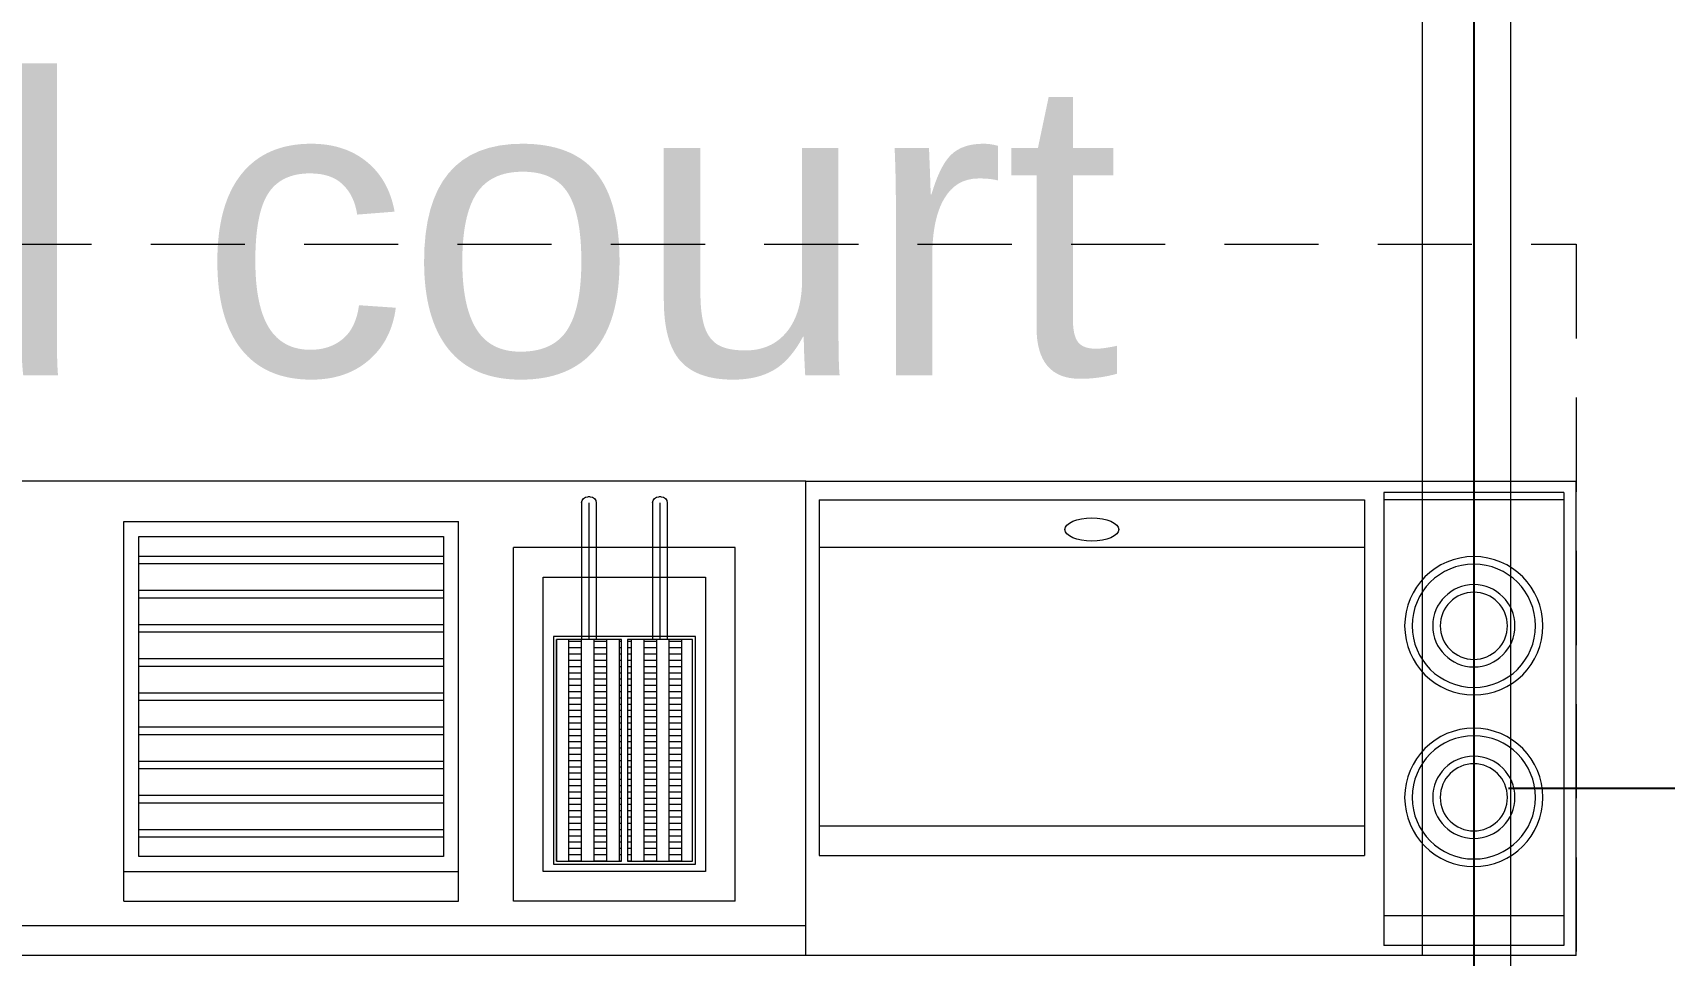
# Model space of a CAD drawing. Header units: millimetres. Extents: x 744843 to 745492, y 2520966 to 2521458.
# Drawn here: x 745401.902 to 745404.655, y 2521104.015 to 2521105.572 of the extents above; entities that cross this region are included whole.
import ezdxf

# ---------------------------------------------------------------- set-up
doc = ezdxf.new("R2010")
doc.units = ezdxf.units.MM
doc.linetypes.add('HIDDEN', pattern=[9.525, 6.35, -3.175])
doc.layers.add('A_Ejes', color=8, linetype='Continuous')
doc.layers.add('A_Muebles_fijos', color=8, linetype='Continuous')
for name, color, linetype, lineweight in [('A_Muebles_Cocina_2a.Etapa', 230, 'Continuous', 20), ('A_Muros', 30, 'Continuous', 20), ('A_Textos', 4, 'Continuous', 20)]:
    doc.layers.add(name, color=color, linetype=linetype, lineweight=lineweight)
doc.styles.add('Arial', font='arial.ttf', dxfattribs={"height": 1})
pattern_1 = [(270, (745376.744542, -2521120.58924), (-0.02116129032258, -5e-18), []), (180, (745376.744542, -2521120.589241), (1e-16, 0.01058064516129), [0.02116129032258, -0.02116129032258])]

# ---------------------------------------------------------------- blocks, each defined once
blk = doc.blocks.new('Cocina_Freidora')
at = {"layer": 'A_Muebles_Cocina_2a.Etapa'}
h = blk.add_hatch(dxfattribs=at)
h.set_pattern_fill('ACET-2D-AR-B88,_I', color=256, scale=0.00010414, angle=270, style=2)
h.set_pattern_definition(pattern_1)
h.paths.add_polyline_path([(1.6472, 0.5333), (1.757, 0.5333), (1.757, 0.159), (1.6472, 0.159)])
h.paths.add_polyline_path([(1.5274, 0.5333), (1.6372, 0.5333), (1.6372, 0.159), (1.5274, 0.159)])
h = blk.add_hatch(dxfattribs=at)
h.set_pattern_fill('ACET-2D-AR-B88,_I', color=256, scale=0.00010414, angle=270, style=2)
h.set_pattern_definition(pattern_1)
h.paths.add_polyline_path([(1.6472, 0.5333), (1.757, 0.5333), (1.757, 0.159), (1.6472, 0.159)])
h.paths.add_polyline_path([(1.5274, 0.5333), (1.6372, 0.5333), (1.6372, 0.159), (1.5274, 0.159)])
blk.add_line((1.3362, 0.8), (0.0362, 0.8))
for p, q in [((0.0362, 0), (0.0362, 0.8)), ((1.3362, 0.8), (0.0362, 0.8)), ((1.3362, 0.8), (3.243, 0.8)), ((1.3362, 0), (1.3362, 0.8)), ((1.3362, 0.8), (3.243, 0.8)), ((1.3362, 0), (1.3362, 0.8)), ((1.5803, 0.7741), (1.5842, 0.7741)), ((1.5803, 0.7741), (1.5842, 0.7741)), ((1.7001, 0.7741), (1.704, 0.7741)), ((1.7001, 0.7741), (1.704, 0.7741)), ((1.3136, 0.7687), (0.3936, 0.7687)), ((0.3936, 0.7687), (0.3936, 0.1687)), ((1.3136, 0.7687), (0.3936, 0.7687)), ((0.3936, 0.7687), (0.3936, 0.1687)), ((1.3136, 0.7687), (1.3136, 0.1687)), ((1.3136, 0.7687), (1.3136, 0.1687)), ((1.5698, 0.5333), (1.5698, 0.7637)), ((1.5698, 0.5333), (1.5698, 0.7637)), ((1.5823, 0.7638), (1.5823, 0.5333)), ((1.5823, 0.7638), (1.5823, 0.5333)), ((1.5947, 0.7637), (1.5947, 0.5333)), ((1.5947, 0.7637), (1.5947, 0.5333)), ((1.6896, 0.5333), (1.6896, 0.7637)), ((1.6896, 0.5333), (1.6896, 0.7637)), ((1.7021, 0.7638), (1.7021, 0.5333)), ((1.7021, 0.7638), (1.7021, 0.5333)), ((1.7145, 0.7637), (1.7145, 0.5333)), ((1.7145, 0.7637), (1.7145, 0.5333)), ((1.3136, 0.6887), (0.3936, 0.6887)), ((1.3136, 0.6887), (0.3936, 0.6887)), ((1.4552, 0.6883), (1.8292, 0.6883)), ((1.4552, 0.0913), (1.4552, 0.6883)), ((1.4552, 0.6883), (1.8292, 0.6883)), ((1.4552, 0.0913), (1.4552, 0.6883)), ((1.8292, 0.0913), (1.8292, 0.6883)), ((1.8292, 0.0913), (1.8292, 0.6883)), ((1.7792, 0.6383), (1.5052, 0.6383)), ((1.5052, 0.6383), (1.5052, 0.1413)), ((1.7792, 0.6383), (1.5052, 0.6383)), ((1.5052, 0.6383), (1.5052, 0.1413)), ((1.7792, 0.1413), (1.7792, 0.6383)), ((1.7792, 0.1413), (1.7792, 0.6383)), ((1.5224, 0.5383), (1.762, 0.5383)), ((1.5224, 0.154), (1.5224, 0.5383)), ((1.5224, 0.5383), (1.762, 0.5383)), ((1.5224, 0.154), (1.5224, 0.5383)), ((1.5274, 0.159), (1.5274, 0.5333)), ((1.5274, 0.5333), (1.6372, 0.5333)), ((1.5274, 0.159), (1.5274, 0.5333)), ((1.5274, 0.5333), (1.6372, 0.5333)), ((1.6372, 0.5333), (1.6372, 0.159)), ((1.6372, 0.5333), (1.6372, 0.159)), ((1.6472, 0.159), (1.6472, 0.5333)), ((1.6472, 0.5333), (1.757, 0.5333)), ((1.6472, 0.159), (1.6472, 0.5333)), ((1.6472, 0.5333), (1.757, 0.5333)), ((1.757, 0.5333), (1.757, 0.159)), ((1.757, 0.5333), (1.757, 0.159)), ((1.762, 0.5383), (1.762, 0.154)), ((1.762, 0.5383), (1.762, 0.154)), ((1.3136, 0.2187), (0.3936, 0.2187)), ((1.3136, 0.2187), (0.3936, 0.2187)), ((1.3136, 0.1687), (0.3936, 0.1687)), ((1.3136, 0.1687), (0.3936, 0.1687)), ((1.5052, 0.1413), (1.7792, 0.1413)), ((1.5052, 0.1413), (1.7792, 0.1413)), ((1.762, 0.154), (1.5224, 0.154)), ((1.762, 0.154), (1.5224, 0.154)), ((1.6372, 0.159), (1.5274, 0.159)), ((1.6372, 0.159), (1.5274, 0.159)), ((1.757, 0.159), (1.6472, 0.159)), ((1.757, 0.159), (1.6472, 0.159)), ((1.4552, 0.0913), (1.8292, 0.0913)), ((1.4552, 0.0913), (1.8292, 0.0913)), ((1.3362, 0.05), (3.243, 0.05)), ((1.3362, 0.05), (3.243, 0.05)), ((0.0362, 0), (3.243, 0))]:
    blk.add_line(p, q, dxfattribs=at)
at = {"layer": 'A_Muebles_Cocina_2a.Etapa', "color": 8}
for p, q in [((0.0362, 0), (0.0362, 0.8)), ((0.0571, 0.7814), (0.0571, 0.0164)), ((0.0571, 0.7814), (0.3611, 0.7814)), ((0.0571, 0.7814), (0.0571, 0.0164)), ((0.0571, 0.7814), (0.3611, 0.7814)), ((0.3611, 0.7814), (0.3611, 0.0164)), ((0.3611, 0.7814), (0.3611, 0.0164)), ((0.0571, 0.7687), (0.3611, 0.7687)), ((0.0571, 0.7687), (0.3611, 0.7687)), ((2.487, 0.7323), (1.922, 0.7323)), ((1.922, 0.0913), (1.922, 0.7323)), ((2.487, 0.7323), (1.922, 0.7323)), ((1.922, 0.0913), (1.922, 0.7323)), ((2.487, 0.0913), (2.487, 0.7323)), ((2.487, 0.0913), (2.487, 0.7323)), ((1.9474, 0.7069), (1.9474, 0.1667)), ((2.4616, 0.7069), (1.9474, 0.7069)), ((1.9474, 0.7069), (1.9474, 0.1667)), ((2.4616, 0.7069), (1.9474, 0.7069)), ((2.4616, 0.1667), (2.4616, 0.7069)), ((2.4616, 0.1667), (2.4616, 0.7069)), ((2.4616, 0.6738), (1.9474, 0.6738)), ((2.4616, 0.6738), (1.9474, 0.6738)), ((2.4616, 0.6611), (1.9474, 0.6611)), ((2.4616, 0.6611), (1.9474, 0.6611)), ((2.4616, 0.6161), (1.9474, 0.6161)), ((2.4616, 0.6161), (1.9474, 0.6161)), ((2.4616, 0.6034), (1.9474, 0.6034)), ((2.4616, 0.6034), (1.9474, 0.6034)), ((2.4616, 0.5585), (1.9474, 0.5585)), ((2.4616, 0.5585), (1.9474, 0.5585)), ((2.4616, 0.5458), (1.9474, 0.5458)), ((2.4616, 0.5458), (1.9474, 0.5458)), ((2.4616, 0.5008), (1.9474, 0.5008)), ((2.4616, 0.5008), (1.9474, 0.5008)), ((2.4616, 0.4881), (1.9474, 0.4881)), ((2.4616, 0.4881), (1.9474, 0.4881)), ((2.4616, 0.4432), (1.9474, 0.4432)), ((2.4616, 0.4432), (1.9474, 0.4432)), ((2.4616, 0.4305), (1.9474, 0.4305)), ((2.4616, 0.4305), (1.9474, 0.4305)), ((2.4616, 0.3855), (1.9474, 0.3855)), ((2.4616, 0.3855), (1.9474, 0.3855)), ((2.4616, 0.3728), (1.9474, 0.3728)), ((2.4616, 0.3728), (1.9474, 0.3728)), ((2.4616, 0.3278), (1.9474, 0.3278)), ((2.4616, 0.3278), (1.9474, 0.3278)), ((2.4616, 0.3151), (1.9474, 0.3151)), ((2.4616, 0.3151), (1.9474, 0.3151)), ((2.4616, 0.2702), (1.9474, 0.2702)), ((2.4616, 0.2702), (1.9474, 0.2702)), ((2.4616, 0.2575), (1.9474, 0.2575)), ((2.4616, 0.2575), (1.9474, 0.2575)), ((2.4616, 0.2125), (1.9474, 0.2125)), ((2.4616, 0.2125), (1.9474, 0.2125)), ((2.4616, 0.1998), (1.9474, 0.1998)), ((2.4616, 0.1998), (1.9474, 0.1998)), ((1.9474, 0.1667), (2.4616, 0.1667)), ((1.9474, 0.1667), (2.4616, 0.1667)), ((2.487, 0.1413), (1.922, 0.1413)), ((2.487, 0.1413), (1.922, 0.1413)), ((2.487, 0.0913), (1.922, 0.0913)), ((2.487, 0.0913), (1.922, 0.0913)), ((0.0571, 0.0664), (0.3611, 0.0664)), ((0.0571, 0.0664), (0.3611, 0.0664)), ((0.0571, 0.0164), (0.3611, 0.0164)), ((0.0571, 0.0164), (0.3611, 0.0164))]:
    blk.add_line(p, q, dxfattribs=at)
at = {"layer": 'A_Muebles_Cocina_2a.Etapa', "color": 2, "linetype": 'HIDDEN', "ltscale": 0.025}
blk.add_lwpolyline([(2.7, 1.2), (0.0362, 1.2), (0.0362, 0), (2.7, 0)], close=True, dxfattribs=at)
at = {"layer": 'A_Muebles_Cocina_2a.Etapa', "color": 8}
for centre, radius in [((0.2091, 0.5562), 0.1167), ((0.2091, 0.5562), 0.1167), ((0.2091, 0.5562), 0.104), ((0.2091, 0.5562), 0.104), ((0.2091, 0.5562), 0.0694), ((0.2091, 0.5562), 0.0694), ((0.2091, 0.5562), 0.0567), ((0.2091, 0.5562), 0.0567), ((0.2091, 0.2666), 0.1167), ((0.2091, 0.2666), 0.1167), ((0.2091, 0.2666), 0.104), ((0.2091, 0.2666), 0.104), ((0.2091, 0.2666), 0.0694), ((0.2091, 0.2666), 0.0694), ((0.2091, 0.2666), 0.0567), ((0.2091, 0.2666), 0.0567)]:
    blk.add_circle(centre, radius, dxfattribs=at)
at = {"layer": 'A_Muebles_Cocina_2a.Etapa'}
for centre, start, end in [((1.5803, 0.7637), 90, 180), ((1.5803, 0.7637), 90, 180), ((1.5842, 0.7637), 0, 90), ((1.5842, 0.7637), 0, 90), ((1.7001, 0.7637), 90, 180), ((1.7001, 0.7637), 90, 180), ((1.704, 0.7637), 0, 90), ((1.704, 0.7637), 0, 90)]:
    blk.add_arc(centre, 0.0104, start, end, dxfattribs=at)
at = {"layer": 'A_Muebles_Cocina_2a.Etapa', "extrusion": (0, 0, -1)}
blk.add_ellipse((0.8536, 0.7187), major_axis=(0.0455, 0), ratio=0.428582, dxfattribs=at)
blk.add_ellipse((0.8536, 0.7187), major_axis=(0.0455, 0), ratio=0.428582, dxfattribs=at)

msp = doc.modelspace()

# ---------------------------------------------------------------- linework, layer by layer
at = {"layer": 'A_Ejes'}
msp.add_line((745404.3345, 2521057.8508), (745404.3338, 2521173.1376), dxfattribs=at)
at = {"layer": 'A_Muebles_fijos'}
msp.add_line((745404.3919, 2521104.2972), (745406.5638, 2521104.2972), dxfattribs=at)
at = {"layer": 'A_Muros', "ltscale": 0.0065}
msp.add_lwpolyline([(745404.3962, 2521101.8347), (745404.3962, 2521103.6122), (745406.8138, 2521103.6122), (745406.8138, 2521103.7622), (745404.3962, 2521103.7622), (745404.3962, 2521106.7151), (745404.2462, 2521106.7151), (745404.2462, 2521104.0151), (745400.1895, 2521104.0151), (745400.1895, 2521103.8651), (745401.3462, 2521103.8651), (745401.3462, 2521103.2874), (745401.4962, 2521103.2874), (745401.4962, 2521103.8651), (745404.2462, 2521103.8651), (745404.2462, 2521101.8347)], close=True, dxfattribs=at)

# ---------------------------------------------------------------- block references
at = {"layer": 'A_Muebles_Cocina_2a.Etapa', "xscale": -1}
msp.add_blockref('Cocina_Freidora', (745404.5427, 2521104.0151), dxfattribs=at)

# ---------------------------------------------------------------- texts
at = {"layer": 'A_Textos', "ltscale": 0.1, "insert": (745402.1836, 2521105.4938), "char_height": 0.5, "width": 13.916468, "attachment_point": 2, "style": 'Arial'}
msp.add_mtext('food court', dxfattribs=at)

doc.saveas('drawing.dxf')
